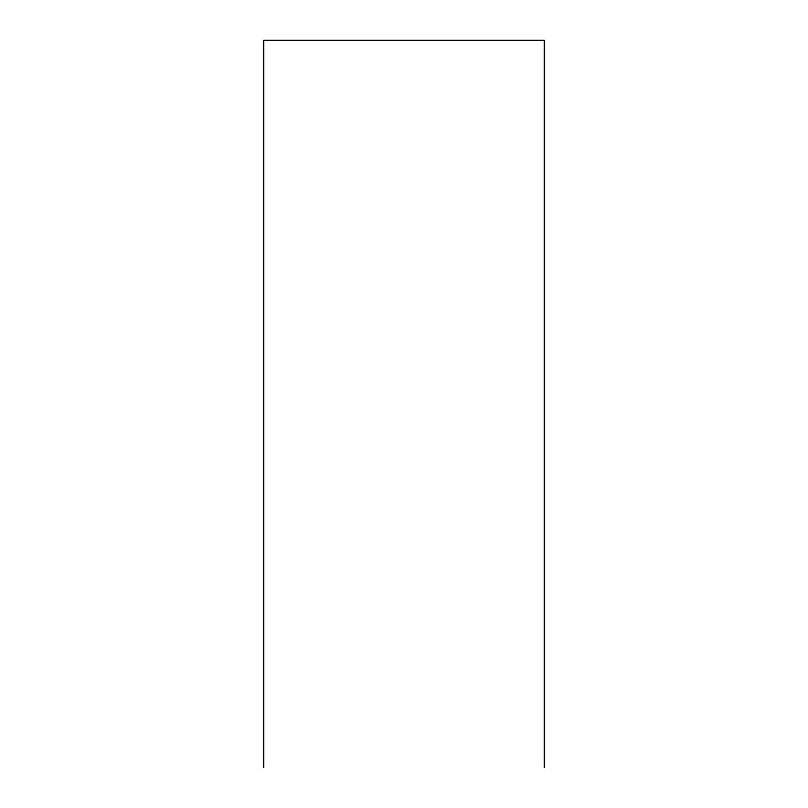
<?xml version="1.0" encoding="UTF-8"?>
<svg xmlns="http://www.w3.org/2000/svg" width="808" height="808" viewBox="0 0 808 808"><rect width="100%" height="100%" fill="white"/><g stroke="black" fill="none" stroke-linecap="round" stroke-linejoin="round"><path stroke-width="1.21" d="M544.41 767.6L544.41 40.4L263.59 40.4L263.59 767.6"/></g></svg>
